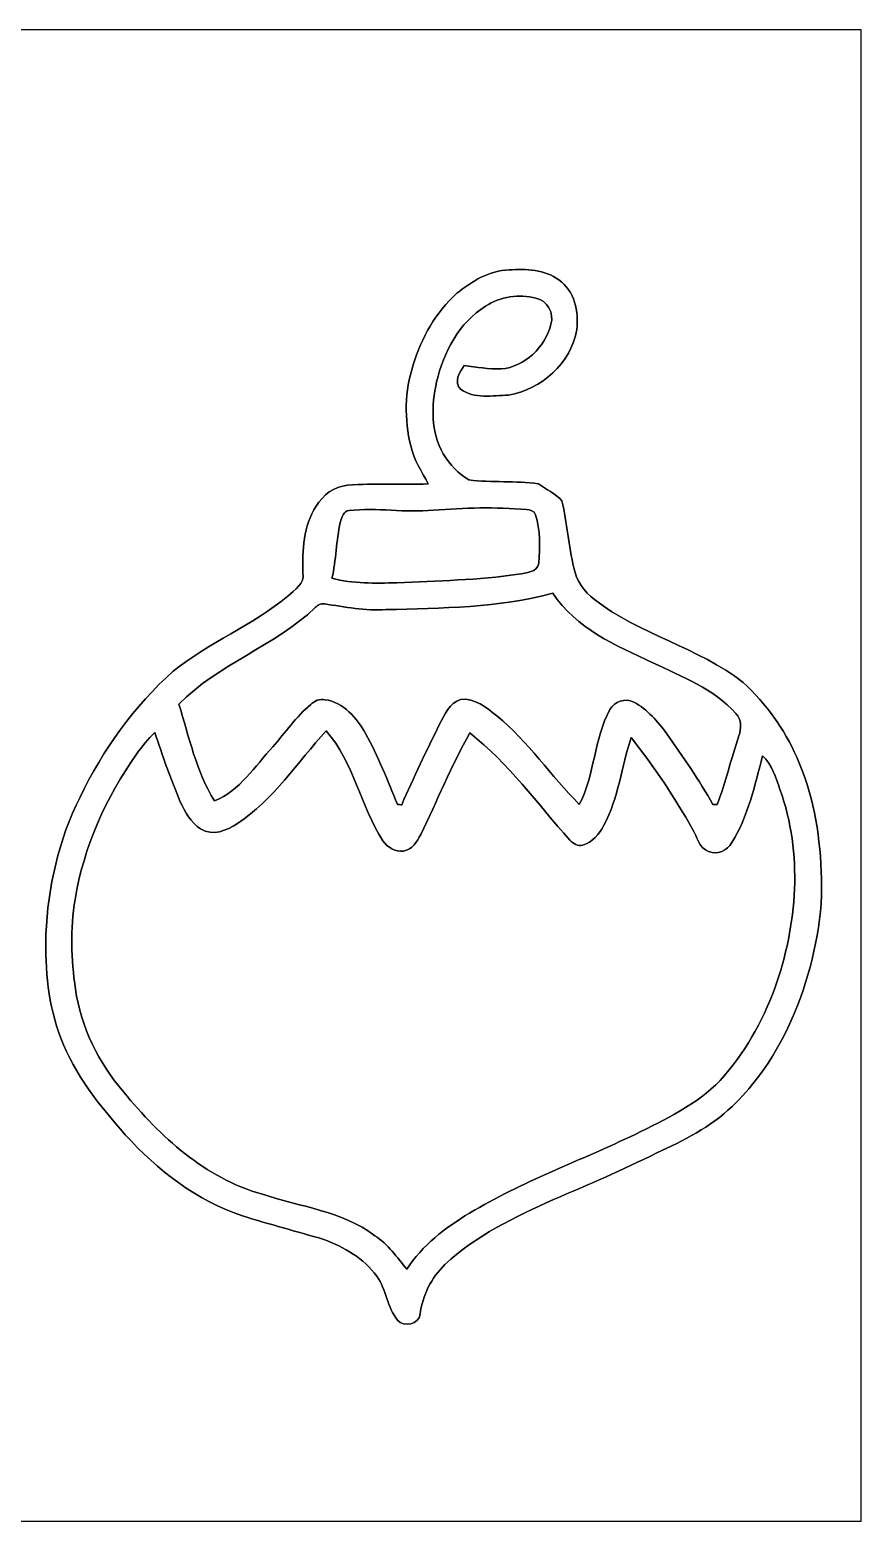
# Model space of a CAD drawing. Header units: centimetres. Extents: x -16.8 to 16.8, y -16.7 to 16.7.
# Drawn here: x -1.8 to 16.77, y -16.67 to 16.67 of the extents above; entities that cross this region are included whole.
import ezdxf

# ---------------------------------------------------------------- set-up
doc = ezdxf.new("R2010")
doc.units = ezdxf.units.CM
doc.header["$MEASUREMENT"] = 0
doc.layers.add('Layer 1', color=7, linetype='Continuous')

msp = doc.modelspace()

# ---------------------------------------------------------------- linework, layer by layer
at = {"layer": 'Layer 1', "color": 7}
for points, knots in [([(-16.77458, 16.66875), (-16.77458, 16.66875), (16.77458, 16.66875), (16.77458, 16.66875), (16.77458, 16.66875), (16.77458, 16.66875), (16.77458, -16.66875), (16.77458, -16.66875), (16.77458, -16.66875), (16.77458, -16.66875), (-16.77458, -16.66875), (-16.77458, -16.66875), (-16.77458, -16.66875), (-16.77458, -16.66875), (-16.77458, 16.66875), (-16.77458, 16.66875), (-16.77458, 16.66875), (-16.77458, 16.66875), (-16.77458, 16.66875), (-16.77458, 16.66875)], [0, 0, 0, 0, 0.16666667, 0.16666667, 0.16666667, 0.16666667, 0.33333333, 0.33333333, 0.33333333, 0.33333333, 0.5, 0.5, 0.5, 0.5, 0.66666667, 0.66666667, 0.66666667, 0.66666667, 1, 1, 1, 1]), ([(7.74136, 10.77877), (7.2711, 10.35473), (6.94443, 9.78535), (6.76804, 9.17963), (6.76804, 9.17963), (6.56661, 8.60002), (6.56625, 7.96114), (6.70983, 7.36812), (6.70983, 7.36812), (6.7818, 7.05944), (6.95713, 6.79485), (7.09895, 6.51686), (7.09895, 6.51686), (6.49746, 6.4964), (5.89456, 6.53591), (5.29449, 6.48688), (5.29449, 6.48688), (4.99816, 6.46677), (4.7431, 6.27204), (4.60057, 6.01804), (4.60057, 6.01804), (4.30565, 5.58518), (4.28519, 5.03414), (4.30212, 4.5279), (4.30212, 4.5279), (4.34375, 4.28484), (4.11445, 4.14902), (3.96028, 4.01249), (3.96028, 4.01249), (3.17959, 3.34716), (2.19992, 2.9785), (1.40476, 2.33398), (1.40476, 2.33398), (0.52917, 1.5494), (-0.16933, 0.57503), (-0.67945, -0.48225), (-0.67945, -0.48225), (-1.15605, -1.43475), (-1.39488, -2.49626), (-1.44286, -3.55706), (-1.44286, -3.55706), (-1.46544, -4.33987), (-1.3903, -5.13574), (-1.10737, -5.87199), (-1.10737, -5.87199), (-0.79939, -6.69078), (-0.23989, -7.37941), (0.33091, -8.02957), (0.33091, -8.02957), (1.05163, -8.82121), (1.92511, -9.51054), (2.95416, -9.84638), (2.95416, -9.84638), (3.55459, -10.033), (4.16348, -10.19281), (4.76673, -10.37096), (4.76673, -10.37096), (5.21829, -10.54276), (5.6642, -10.79324), (5.95207, -11.19258), (5.95207, -11.19258), (6.16479, -11.49209), (6.18314, -11.88861), (6.41632, -12.17683), (6.41632, -12.17683), (6.55708, -12.34123), (6.89292, -12.27173), (6.91762, -12.04277), (6.91762, -12.04277), (6.97159, -11.62226), (7.16915, -11.22609), (7.4743, -10.93188), (7.4743, -10.93188), (8.16786, -10.27748), (9.04346, -9.87143), (9.90071, -9.47843), (9.90071, -9.47843), (10.67541, -9.14541), (11.45469, -8.8205), (12.20576, -8.43527), (12.20576, -8.43527), (12.8076, -8.16328), (13.40767, -7.85989), (13.89098, -7.39951), (13.89098, -7.39951), (14.59124, -6.73276), (15.08795, -5.87516), (15.41604, -4.97064), (15.41604, -4.97064), (15.73918, -4.06471), (15.93815, -3.10092), (15.88135, -2.13536), (15.88135, -2.13536), (15.84678, -1.26436), (15.69614, -0.38523), (15.33384, 0.4124), (15.33384, 0.4124), (15.0562, 1.04175), (14.64698, 1.61114), (14.14074, 2.07645), (14.14074, 2.07645), (13.13145, 2.86914), (11.82687, 3.14854), (10.81334, 3.93382), (10.81334, 3.93382), (10.58862, 4.11092), (10.4073, 4.35469), (10.35544, 4.64114), (10.35544, 4.64114), (10.23479, 5.13468), (10.20868, 5.64833), (10.08697, 6.1401), (10.08697, 6.1401), (9.94481, 6.30343), (9.73526, 6.39586), (9.56169, 6.52074), (9.56169, 6.52074), (9.0491, 6.59095), (8.52523, 6.54685), (8.01052, 6.60576), (8.01052, 6.60576), (7.7791, 6.75005), (7.58014, 6.95466), (7.43761, 7.18785), (7.43761, 7.18785), (7.15574, 7.67045), (7.16844, 8.27087), (7.28874, 8.8011), (7.28874, 8.8011), (7.44467, 9.46326), (7.78792, 10.12472), (8.38129, 10.49267), (8.38129, 10.49267), (8.7122, 10.70328), (9.12777, 10.76713), (9.50807, 10.67188), (9.50807, 10.67188), (9.75748, 10.62179), (9.92187, 10.32792), (9.84285, 10.08733), (9.84285, 10.08733), (9.71338, 9.57686), (9.26818, 9.13589), (8.7309, 9.08756), (8.7309, 9.08756), (8.45326, 9.0805), (8.17986, 9.12883), (7.9061, 9.16622), (7.9061, 9.16622), (7.80239, 9.01841), (7.66163, 8.79687), (7.82391, 8.63529), (7.82391, 8.63529), (8.12729, 8.41375), (8.54357, 8.49418), (8.89247, 8.50159), (8.89247, 8.50159), (9.62836, 8.63071), (10.29617, 9.21632), (10.4207, 9.96915), (10.4207, 9.96915), (10.47115, 10.36567), (10.37026, 10.83769), (10.02171, 11.07687), (10.02171, 11.07687), (9.70915, 11.31782), (9.2837, 11.32346), (8.9087, 11.30088), (8.9087, 11.30088), (8.46631, 11.29418), (8.07579, 11.04477), (7.74136, 10.77877)], [0, 0, 0, 0, 0.02272727, 0.02272727, 0.02272727, 0.02272727, 0.04545455, 0.04545455, 0.04545455, 0.04545455, 0.06818182, 0.06818182, 0.06818182, 0.06818182, 0.09090909, 0.09090909, 0.09090909, 0.09090909, 0.11363636, 0.11363636, 0.11363636, 0.11363636, 0.13636364, 0.13636364, 0.13636364, 0.13636364, 0.15909091, 0.15909091, 0.15909091, 0.15909091, 0.18181818, 0.18181818, 0.18181818, 0.18181818, 0.20454545, 0.20454545, 0.20454545, 0.20454545, 0.22727273, 0.22727273, 0.22727273, 0.22727273, 0.25, 0.25, 0.25, 0.25, 0.27272727, 0.27272727, 0.27272727, 0.27272727, 0.29545455, 0.29545455, 0.29545455, 0.29545455, 0.31818182, 0.31818182, 0.31818182, 0.31818182, 0.34090909, 0.34090909, 0.34090909, 0.34090909, 0.36363636, 0.36363636, 0.36363636, 0.36363636, 0.38636364, 0.38636364, 0.38636364, 0.38636364, 0.40909091, 0.40909091, 0.40909091, 0.40909091, 0.43181818, 0.43181818, 0.43181818, 0.43181818, 0.45454545, 0.45454545, 0.45454545, 0.45454545, 0.47727273, 0.47727273, 0.47727273, 0.47727273, 0.5, 0.5, 0.5, 0.5, 0.52272727, 0.52272727, 0.52272727, 0.52272727, 0.54545455, 0.54545455, 0.54545455, 0.54545455, 0.56818182, 0.56818182, 0.56818182, 0.56818182, 0.59090909, 0.59090909, 0.59090909, 0.59090909, 0.61363636, 0.61363636, 0.61363636, 0.61363636, 0.63636364, 0.63636364, 0.63636364, 0.63636364, 0.65909091, 0.65909091, 0.65909091, 0.65909091, 0.68181818, 0.68181818, 0.68181818, 0.68181818, 0.70454545, 0.70454545, 0.70454545, 0.70454545, 0.72727273, 0.72727273, 0.72727273, 0.72727273, 0.75, 0.75, 0.75, 0.75, 0.77272727, 0.77272727, 0.77272727, 0.77272727, 0.79545455, 0.79545455, 0.79545455, 0.79545455, 0.81818182, 0.81818182, 0.81818182, 0.81818182, 0.84090909, 0.84090909, 0.84090909, 0.84090909, 0.86363636, 0.86363636, 0.86363636, 0.86363636, 0.88636364, 0.88636364, 0.88636364, 0.88636364, 0.90909091, 0.90909091, 0.90909091, 0.90909091, 0.93181818, 0.93181818, 0.93181818, 0.93181818, 0.95454545, 0.95454545, 0.95454545, 0.95454545, 1, 1, 1, 1]), ([(7.21607, 5.9309), (7.90787, 5.98452), (8.6046, 6.00392), (9.29711, 5.94536), (9.29711, 5.94536), (9.37577, 5.9376), (9.47385, 5.91749), (9.49854, 5.8293), (9.49854, 5.8293), (9.60755, 5.48181), (9.59661, 5.10752), (9.57157, 4.74804), (9.57157, 4.74804), (9.54229, 4.53319), (9.27947, 4.53743), (9.1186, 4.49862), (9.1186, 4.49862), (8.21831, 4.36563), (7.30532, 4.35504), (6.39798, 4.30459), (6.39798, 4.30459), (5.91432, 4.30212), (5.42149, 4.28202), (4.95053, 4.40831), (4.95053, 4.40831), (5.04613, 4.81965), (5.04225, 5.24686), (5.13644, 5.6582), (5.13644, 5.6582), (5.1689, 5.76157), (5.19959, 5.91114), (5.33082, 5.92349), (5.33082, 5.92349), (5.95806, 5.99264), (6.58812, 5.86881), (7.21607, 5.9309)], [0, 0, 0, 0, 0.1, 0.1, 0.1, 0.1, 0.2, 0.2, 0.2, 0.2, 0.3, 0.3, 0.3, 0.3, 0.4, 0.4, 0.4, 0.4, 0.5, 0.5, 0.5, 0.5, 0.6, 0.6, 0.6, 0.6, 0.7, 0.7, 0.7, 0.7, 0.8, 0.8, 0.8, 0.8, 1, 1, 1, 1]), ([(6.15668, 3.70734), (7.40234, 3.74297), (8.67198, 3.74403), (9.88272, 4.07529), (9.88272, 4.07529), (10.40342, 3.28895), (11.29418, 2.90477), (12.11792, 2.52201), (12.11792, 2.52201), (12.77197, 2.20839), (13.48281, 1.93746), (13.97706, 1.38254), (13.97706, 1.38254), (14.10758, 1.25201), (14.097, 1.05022), (14.04267, 0.88653), (14.04267, 0.88653), (13.87299, 0.37712), (13.74669, -0.1457), (13.55937, -0.64911), (13.55937, -0.64911), (13.53538, -0.64982), (13.48705, -0.65052), (13.46306, -0.65088), (13.46306, -0.65088), (13.15438, -0.10089), (12.79666, 0.41945), (12.43189, 0.93274), (12.43189, 0.93274), (12.22869, 1.2065), (12.00009, 1.47814), (11.69564, 1.64183), (11.69564, 1.64183), (11.49985, 1.73814), (11.26314, 1.65488), (11.15907, 1.47179), (11.15907, 1.47179), (10.80206, 0.81174), (10.82287, 0.01552), (10.47609, -0.64629), (10.47609, -0.64629), (9.84144, -0.006), (9.33344, 0.75636), (8.63741, 1.33597), (8.63741, 1.33597), (8.39929, 1.50918), (8.14564, 1.74449), (7.82461, 1.69968), (7.82461, 1.69968), (7.57379, 1.62525), (7.47148, 1.3522), (7.35577, 1.14653), (7.35577, 1.14653), (7.05979, 0.55316), (6.77721, -0.04692), (6.5084, -0.65334), (6.5084, -0.65334), (6.48406, -0.65193), (6.43572, -0.64876), (6.41138, -0.64735), (6.41138, -0.64735), (6.19584, -0.11042), (5.98452, 0.43251), (5.69983, 0.93733), (5.69983, 0.93733), (5.50651, 1.28376), (5.20912, 1.63654), (4.79284, 1.6951), (4.79284, 1.6951), (4.67783, 1.7205), (4.56036, 1.66652), (4.47604, 1.59067), (4.47604, 1.59067), (4.14902, 1.31621), (3.90913, 0.95885), (3.62726, 0.6417), (3.62726, 0.6417), (3.22651, 0.20638), (2.89348, -0.33549), (2.32304, -0.56938), (2.32304, -0.56938), (1.91488, 0.09278), (1.75895, 0.86325), (1.52788, 1.59632), (1.52788, 1.59632), (2.41018, 2.49414), (3.66748, 2.88608), (4.57518, 3.75214), (4.57518, 3.75214), (4.63197, 3.804), (4.70076, 3.85692), (4.78261, 3.83505), (4.78261, 3.83505), (5.23734, 3.77014), (5.69489, 3.68018), (6.15668, 3.70734)], [0, 0, 0, 0, 0.04, 0.04, 0.04, 0.04, 0.08, 0.08, 0.08, 0.08, 0.12, 0.12, 0.12, 0.12, 0.16, 0.16, 0.16, 0.16, 0.2, 0.2, 0.2, 0.2, 0.24, 0.24, 0.24, 0.24, 0.28, 0.28, 0.28, 0.28, 0.32, 0.32, 0.32, 0.32, 0.36, 0.36, 0.36, 0.36, 0.4, 0.4, 0.4, 0.4, 0.44, 0.44, 0.44, 0.44, 0.48, 0.48, 0.48, 0.48, 0.52, 0.52, 0.52, 0.52, 0.56, 0.56, 0.56, 0.56, 0.6, 0.6, 0.6, 0.6, 0.64, 0.64, 0.64, 0.64, 0.68, 0.68, 0.68, 0.68, 0.72, 0.72, 0.72, 0.72, 0.76, 0.76, 0.76, 0.76, 0.8, 0.8, 0.8, 0.8, 0.84, 0.84, 0.84, 0.84, 0.88, 0.88, 0.88, 0.88, 0.92, 0.92, 0.92, 0.92, 1, 1, 1, 1]), ([(2.83704, -1.07244), (3.64984, -0.53975), (4.17442, 0.29386), (4.82212, 0.99589), (4.82212, 0.99589), (5.44266, 0.28963), (5.58624, -0.68509), (6.08894, -1.46226), (6.08894, -1.46226), (6.19125, -1.60443), (6.36834, -1.72156), (6.54967, -1.68839), (6.54967, -1.68839), (6.74017, -1.65911), (6.85447, -1.4799), (6.93349, -1.32009), (6.93349, -1.32009), (7.30003, -0.56303), (7.62141, 0.21661), (8.02957, 0.95321), (8.02957, 0.95321), (8.896, 0.27411), (9.5377, -0.63218), (10.26619, -1.44604), (10.26619, -1.44604), (10.34133, -1.518), (10.44469, -1.59068), (10.55441, -1.55998), (10.55441, -1.55998), (10.76607, -1.4859), (10.9287, -1.31057), (11.02254, -1.11054), (11.02254, -1.11054), (11.35874, -0.50447), (11.41271, 0.20003), (11.63461, 0.84667), (11.63461, 0.84667), (12.14896, 0.20426), (12.60404, -0.48542), (13.00833, -1.20156), (13.00833, -1.20156), (13.11028, -1.37513), (13.15544, -1.62525), (13.36675, -1.69721), (13.36675, -1.69721), (13.56677, -1.7967), (13.77597, -1.6704), (13.88392, -1.50142), (13.88392, -1.50142), (14.24905, -0.91052), (14.39439, -0.2226), (14.5729, 0.43956), (14.5729, 0.43956), (14.79091, 0.24518), (14.85971, -0.04904), (14.9606, -0.3108), (14.9606, -0.3108), (15.47566, -1.74308), (15.34795, -3.33939), (14.84595, -4.75686), (14.84595, -4.75686), (14.56761, -5.50862), (14.16121, -6.21877), (13.62534, -6.81673), (13.62534, -6.81673), (13.09476, -7.36), (12.39802, -7.68985), (11.72598, -8.02146), (11.72598, -8.02146), (10.49337, -8.61377), (9.19727, -9.07803), (8.02111, -9.78288), (8.02111, -9.78288), (7.48383, -10.10814), (6.96524, -10.5029), (6.62376, -11.03912), (6.62376, -11.03912), (6.40292, -10.77313), (6.20395, -10.47468), (5.90656, -10.28665), (5.90656, -10.28665), (5.17349, -9.72996), (4.22557, -9.64459), (3.37891, -9.35426), (3.37891, -9.35426), (2.11455, -8.99654), (1.10913, -8.07367), (0.29563, -7.07708), (0.29563, -7.07708), (-0.26247, -6.42585), (-0.66005, -5.62716), (-0.7814, -4.77449), (-0.7814, -4.77449), (-0.87948, -4.11127), (-0.89817, -3.43253), (-0.79058, -2.76931), (-0.79058, -2.76931), (-0.59831, -1.59808), (-0.09807, -0.49071), (0.58244, 0.47625), (0.58244, 0.47625), (0.70414, 0.64946), (0.84314, 0.80963), (0.9906, 0.96097), (0.9906, 0.96097), (1.16558, 0.43921), (1.34832, -0.08043), (1.55998, -0.58843), (1.55998, -0.58843), (1.67005, -0.81633), (1.79846, -1.05516), (2.01542, -1.19592), (2.01542, -1.19592), (2.28565, -1.36031), (2.60174, -1.2319), (2.83704, -1.07244)], [0, 0, 0, 0, 0.03333333, 0.03333333, 0.03333333, 0.03333333, 0.06666667, 0.06666667, 0.06666667, 0.06666667, 0.1, 0.1, 0.1, 0.1, 0.13333333, 0.13333333, 0.13333333, 0.13333333, 0.16666667, 0.16666667, 0.16666667, 0.16666667, 0.2, 0.2, 0.2, 0.2, 0.23333333, 0.23333333, 0.23333333, 0.23333333, 0.26666667, 0.26666667, 0.26666667, 0.26666667, 0.3, 0.3, 0.3, 0.3, 0.33333333, 0.33333333, 0.33333333, 0.33333333, 0.36666667, 0.36666667, 0.36666667, 0.36666667, 0.4, 0.4, 0.4, 0.4, 0.43333333, 0.43333333, 0.43333333, 0.43333333, 0.46666667, 0.46666667, 0.46666667, 0.46666667, 0.5, 0.5, 0.5, 0.5, 0.53333333, 0.53333333, 0.53333333, 0.53333333, 0.56666667, 0.56666667, 0.56666667, 0.56666667, 0.6, 0.6, 0.6, 0.6, 0.63333333, 0.63333333, 0.63333333, 0.63333333, 0.66666667, 0.66666667, 0.66666667, 0.66666667, 0.7, 0.7, 0.7, 0.7, 0.73333333, 0.73333333, 0.73333333, 0.73333333, 0.76666667, 0.76666667, 0.76666667, 0.76666667, 0.8, 0.8, 0.8, 0.8, 0.83333333, 0.83333333, 0.83333333, 0.83333333, 0.86666667, 0.86666667, 0.86666667, 0.86666667, 0.9, 0.9, 0.9, 0.9, 0.93333333, 0.93333333, 0.93333333, 0.93333333, 1, 1, 1, 1])]:
    msp.add_open_spline(points, degree=3, knots=knots, dxfattribs=at)
at = {"layer": 'Layer 1', "color": 251}
for points, knots in [([(7.74136, 10.77877), (8.07579, 11.04477), (8.46631, 11.29418), (8.9087, 11.30088), (8.9087, 11.30088), (9.2837, 11.32346), (9.70915, 11.31782), (10.02171, 11.07687), (10.02171, 11.07687), (10.37026, 10.83769), (10.47115, 10.36567), (10.4207, 9.96915), (10.4207, 9.96915), (10.29617, 9.21632), (9.62836, 8.63071), (8.89247, 8.50159), (8.89247, 8.50159), (8.54357, 8.49418), (8.12729, 8.41375), (7.82391, 8.63529), (7.82391, 8.63529), (7.66163, 8.79687), (7.80239, 9.01841), (7.9061, 9.16622), (7.9061, 9.16622), (8.17986, 9.12883), (8.45326, 9.0805), (8.7309, 9.08756), (8.7309, 9.08756), (9.26818, 9.13589), (9.71338, 9.57686), (9.84285, 10.08733), (9.84285, 10.08733), (9.92187, 10.32792), (9.75748, 10.62179), (9.50807, 10.67188), (9.50807, 10.67188), (9.12777, 10.76713), (8.7122, 10.70328), (8.38129, 10.49267), (8.38129, 10.49267), (7.78792, 10.12472), (7.44467, 9.46326), (7.28874, 8.8011), (7.28874, 8.8011), (7.16844, 8.27087), (7.15574, 7.67045), (7.43761, 7.18785), (7.43761, 7.18785), (7.58014, 6.95466), (7.7791, 6.75005), (8.01052, 6.60576), (8.01052, 6.60576), (8.52523, 6.54685), (9.0491, 6.59095), (9.56169, 6.52074), (9.56169, 6.52074), (9.73526, 6.39586), (9.94481, 6.30343), (10.08697, 6.1401), (10.08697, 6.1401), (10.20868, 5.64833), (10.23479, 5.13468), (10.35544, 4.64114), (10.35544, 4.64114), (10.4073, 4.35469), (10.58862, 4.11092), (10.81334, 3.93382), (10.81334, 3.93382), (11.82687, 3.14854), (13.13145, 2.86914), (14.14074, 2.07645), (14.14074, 2.07645), (14.64698, 1.61114), (15.0562, 1.04175), (15.33384, 0.4124), (15.33384, 0.4124), (15.69614, -0.38523), (15.84678, -1.26436), (15.88135, -2.13536), (15.88135, -2.13536), (15.93815, -3.10092), (15.73918, -4.06471), (15.41604, -4.97064), (15.41604, -4.97064), (15.08795, -5.87516), (14.59124, -6.73276), (13.89098, -7.39951), (13.89098, -7.39951), (13.40767, -7.85989), (12.8076, -8.16328), (12.20576, -8.43527), (12.20576, -8.43527), (11.45469, -8.8205), (10.67541, -9.14541), (9.90071, -9.47843), (9.90071, -9.47843), (9.04346, -9.87143), (8.16786, -10.27748), (7.4743, -10.93188), (7.4743, -10.93188), (7.16915, -11.22609), (6.97159, -11.62226), (6.91762, -12.04277), (6.91762, -12.04277), (6.89292, -12.27173), (6.55708, -12.34123), (6.41632, -12.17683), (6.41632, -12.17683), (6.18314, -11.88861), (6.16479, -11.49209), (5.95207, -11.19258), (5.95207, -11.19258), (5.6642, -10.79324), (5.21829, -10.54276), (4.76673, -10.37096), (4.76673, -10.37096), (4.16348, -10.19281), (3.55459, -10.033), (2.95416, -9.84638), (2.95416, -9.84638), (1.92511, -9.51054), (1.05163, -8.82121), (0.33091, -8.02957), (0.33091, -8.02957), (-0.23989, -7.37941), (-0.79939, -6.69078), (-1.10737, -5.87199), (-1.10737, -5.87199), (-1.3903, -5.13574), (-1.46544, -4.33987), (-1.44286, -3.55706), (-1.44286, -3.55706), (-1.39488, -2.49626), (-1.15605, -1.43475), (-0.67945, -0.48225), (-0.67945, -0.48225), (-0.16933, 0.57503), (0.52917, 1.5494), (1.40476, 2.33398), (1.40476, 2.33398), (2.19992, 2.9785), (3.17959, 3.34716), (3.96028, 4.01249), (3.96028, 4.01249), (4.11445, 4.14902), (4.34375, 4.28484), (4.30212, 4.5279), (4.30212, 4.5279), (4.28519, 5.03414), (4.30565, 5.58518), (4.60057, 6.01804), (4.60057, 6.01804), (4.7431, 6.27204), (4.99816, 6.46677), (5.29449, 6.48688), (5.29449, 6.48688), (5.89456, 6.53591), (6.49746, 6.4964), (7.09895, 6.51686), (7.09895, 6.51686), (6.95713, 6.79485), (6.7818, 7.05944), (6.70983, 7.36812), (6.70983, 7.36812), (6.56625, 7.96114), (6.56661, 8.60002), (6.76804, 9.17963), (6.76804, 9.17963), (6.94443, 9.78535), (7.2711, 10.35473), (7.74136, 10.77877), (7.74136, 10.77877), (7.74136, 10.77877), (7.74136, 10.77877), (7.74136, 10.77877)], [0, 0, 0, 0, 0.02222222, 0.02222222, 0.02222222, 0.02222222, 0.04444444, 0.04444444, 0.04444444, 0.04444444, 0.06666667, 0.06666667, 0.06666667, 0.06666667, 0.08888889, 0.08888889, 0.08888889, 0.08888889, 0.11111111, 0.11111111, 0.11111111, 0.11111111, 0.13333333, 0.13333333, 0.13333333, 0.13333333, 0.15555556, 0.15555556, 0.15555556, 0.15555556, 0.17777778, 0.17777778, 0.17777778, 0.17777778, 0.2, 0.2, 0.2, 0.2, 0.22222222, 0.22222222, 0.22222222, 0.22222222, 0.24444444, 0.24444444, 0.24444444, 0.24444444, 0.26666667, 0.26666667, 0.26666667, 0.26666667, 0.28888889, 0.28888889, 0.28888889, 0.28888889, 0.31111111, 0.31111111, 0.31111111, 0.31111111, 0.33333333, 0.33333333, 0.33333333, 0.33333333, 0.35555556, 0.35555556, 0.35555556, 0.35555556, 0.37777778, 0.37777778, 0.37777778, 0.37777778, 0.4, 0.4, 0.4, 0.4, 0.42222222, 0.42222222, 0.42222222, 0.42222222, 0.44444444, 0.44444444, 0.44444444, 0.44444444, 0.46666667, 0.46666667, 0.46666667, 0.46666667, 0.48888889, 0.48888889, 0.48888889, 0.48888889, 0.51111111, 0.51111111, 0.51111111, 0.51111111, 0.53333333, 0.53333333, 0.53333333, 0.53333333, 0.55555556, 0.55555556, 0.55555556, 0.55555556, 0.57777778, 0.57777778, 0.57777778, 0.57777778, 0.6, 0.6, 0.6, 0.6, 0.62222222, 0.62222222, 0.62222222, 0.62222222, 0.64444444, 0.64444444, 0.64444444, 0.64444444, 0.66666667, 0.66666667, 0.66666667, 0.66666667, 0.68888889, 0.68888889, 0.68888889, 0.68888889, 0.71111111, 0.71111111, 0.71111111, 0.71111111, 0.73333333, 0.73333333, 0.73333333, 0.73333333, 0.75555556, 0.75555556, 0.75555556, 0.75555556, 0.77777778, 0.77777778, 0.77777778, 0.77777778, 0.8, 0.8, 0.8, 0.8, 0.82222222, 0.82222222, 0.82222222, 0.82222222, 0.84444444, 0.84444444, 0.84444444, 0.84444444, 0.86666667, 0.86666667, 0.86666667, 0.86666667, 0.88888889, 0.88888889, 0.88888889, 0.88888889, 0.91111111, 0.91111111, 0.91111111, 0.91111111, 0.93333333, 0.93333333, 0.93333333, 0.93333333, 0.95555556, 0.95555556, 0.95555556, 0.95555556, 1, 1, 1, 1]), ([(7.21607, 5.9309), (6.58812, 5.86881), (5.95806, 5.99264), (5.33082, 5.92349), (5.33082, 5.92349), (5.19959, 5.91114), (5.1689, 5.76157), (5.13644, 5.6582), (5.13644, 5.6582), (5.04225, 5.24686), (5.04613, 4.81965), (4.95053, 4.40831), (4.95053, 4.40831), (5.42149, 4.28202), (5.91432, 4.30212), (6.39798, 4.30459), (6.39798, 4.30459), (7.30532, 4.35504), (8.21831, 4.36563), (9.1186, 4.49862), (9.1186, 4.49862), (9.27947, 4.53743), (9.54229, 4.53319), (9.57157, 4.74804), (9.57157, 4.74804), (9.59661, 5.10752), (9.60755, 5.48181), (9.49854, 5.8293), (9.49854, 5.8293), (9.47385, 5.91749), (9.37577, 5.9376), (9.29711, 5.94536), (9.29711, 5.94536), (8.6046, 6.00392), (7.90787, 5.98452), (7.21607, 5.9309), (7.21607, 5.9309), (7.21607, 5.9309), (7.21607, 5.9309), (7.21607, 5.9309)], [0, 0, 0, 0, 0.09090909, 0.09090909, 0.09090909, 0.09090909, 0.18181818, 0.18181818, 0.18181818, 0.18181818, 0.27272727, 0.27272727, 0.27272727, 0.27272727, 0.36363636, 0.36363636, 0.36363636, 0.36363636, 0.45454545, 0.45454545, 0.45454545, 0.45454545, 0.54545455, 0.54545455, 0.54545455, 0.54545455, 0.63636364, 0.63636364, 0.63636364, 0.63636364, 0.72727273, 0.72727273, 0.72727273, 0.72727273, 0.81818182, 0.81818182, 0.81818182, 0.81818182, 1, 1, 1, 1]), ([(6.15668, 3.70734), (5.69489, 3.68018), (5.23734, 3.77014), (4.78261, 3.83505), (4.78261, 3.83505), (4.70076, 3.85692), (4.63197, 3.804), (4.57518, 3.75214), (4.57518, 3.75214), (3.66748, 2.88608), (2.41018, 2.49414), (1.52788, 1.59632), (1.52788, 1.59632), (1.75895, 0.86325), (1.91488, 0.09278), (2.32304, -0.56938), (2.32304, -0.56938), (2.89348, -0.33549), (3.22651, 0.20638), (3.62726, 0.6417), (3.62726, 0.6417), (3.90913, 0.95885), (4.14902, 1.31621), (4.47604, 1.59067), (4.47604, 1.59067), (4.56036, 1.66652), (4.67783, 1.7205), (4.79284, 1.6951), (4.79284, 1.6951), (5.20912, 1.63654), (5.50651, 1.28376), (5.69983, 0.93733), (5.69983, 0.93733), (5.98452, 0.43251), (6.19584, -0.11042), (6.41138, -0.64735), (6.41138, -0.64735), (6.43572, -0.64876), (6.48406, -0.65193), (6.5084, -0.65334), (6.5084, -0.65334), (6.77721, -0.04692), (7.05979, 0.55316), (7.35577, 1.14653), (7.35577, 1.14653), (7.47148, 1.3522), (7.57379, 1.62525), (7.82461, 1.69968), (7.82461, 1.69968), (8.14564, 1.74449), (8.39929, 1.50918), (8.63741, 1.33597), (8.63741, 1.33597), (9.33344, 0.75636), (9.84144, -0.006), (10.47609, -0.64629), (10.47609, -0.64629), (10.82287, 0.01552), (10.80206, 0.81174), (11.15907, 1.47179), (11.15907, 1.47179), (11.26314, 1.65488), (11.49985, 1.73814), (11.69564, 1.64183), (11.69564, 1.64183), (12.00009, 1.47814), (12.22869, 1.2065), (12.43189, 0.93274), (12.43189, 0.93274), (12.79666, 0.41945), (13.15438, -0.10089), (13.46306, -0.65088), (13.46306, -0.65088), (13.48705, -0.65052), (13.53538, -0.64982), (13.55937, -0.64911), (13.55937, -0.64911), (13.74669, -0.1457), (13.87299, 0.37712), (14.04267, 0.88653), (14.04267, 0.88653), (14.097, 1.05022), (14.10758, 1.25201), (13.97706, 1.38254), (13.97706, 1.38254), (13.48281, 1.93746), (12.77197, 2.20839), (12.11792, 2.52201), (12.11792, 2.52201), (11.29418, 2.90477), (10.40342, 3.28895), (9.88272, 4.07529), (9.88272, 4.07529), (8.67198, 3.74403), (7.40234, 3.74297), (6.15668, 3.70734), (6.15668, 3.70734), (6.15668, 3.70734), (6.15668, 3.70734), (6.15668, 3.70734)], [0, 0, 0, 0, 0.03846154, 0.03846154, 0.03846154, 0.03846154, 0.07692308, 0.07692308, 0.07692308, 0.07692308, 0.11538462, 0.11538462, 0.11538462, 0.11538462, 0.15384615, 0.15384615, 0.15384615, 0.15384615, 0.19230769, 0.19230769, 0.19230769, 0.19230769, 0.23076923, 0.23076923, 0.23076923, 0.23076923, 0.26923077, 0.26923077, 0.26923077, 0.26923077, 0.30769231, 0.30769231, 0.30769231, 0.30769231, 0.34615385, 0.34615385, 0.34615385, 0.34615385, 0.38461538, 0.38461538, 0.38461538, 0.38461538, 0.42307692, 0.42307692, 0.42307692, 0.42307692, 0.46153846, 0.46153846, 0.46153846, 0.46153846, 0.5, 0.5, 0.5, 0.5, 0.53846154, 0.53846154, 0.53846154, 0.53846154, 0.57692308, 0.57692308, 0.57692308, 0.57692308, 0.61538462, 0.61538462, 0.61538462, 0.61538462, 0.65384615, 0.65384615, 0.65384615, 0.65384615, 0.69230769, 0.69230769, 0.69230769, 0.69230769, 0.73076923, 0.73076923, 0.73076923, 0.73076923, 0.76923077, 0.76923077, 0.76923077, 0.76923077, 0.80769231, 0.80769231, 0.80769231, 0.80769231, 0.84615385, 0.84615385, 0.84615385, 0.84615385, 0.88461538, 0.88461538, 0.88461538, 0.88461538, 0.92307692, 0.92307692, 0.92307692, 0.92307692, 1, 1, 1, 1]), ([(2.83704, -1.07244), (2.60174, -1.2319), (2.28565, -1.36031), (2.01542, -1.19592), (2.01542, -1.19592), (1.79846, -1.05516), (1.67005, -0.81633), (1.55998, -0.58843), (1.55998, -0.58843), (1.34832, -0.08043), (1.16558, 0.43921), (0.9906, 0.96097), (0.9906, 0.96097), (0.84314, 0.80963), (0.70414, 0.64946), (0.58244, 0.47625), (0.58244, 0.47625), (-0.09807, -0.49071), (-0.59831, -1.59808), (-0.79058, -2.76931), (-0.79058, -2.76931), (-0.89817, -3.43253), (-0.87948, -4.11127), (-0.7814, -4.77449), (-0.7814, -4.77449), (-0.66005, -5.62716), (-0.26247, -6.42585), (0.29563, -7.07708), (0.29563, -7.07708), (1.10913, -8.07367), (2.11455, -8.99654), (3.37891, -9.35426), (3.37891, -9.35426), (4.22557, -9.64459), (5.17349, -9.72996), (5.90656, -10.28665), (5.90656, -10.28665), (6.20395, -10.47468), (6.40292, -10.77313), (6.62376, -11.03912), (6.62376, -11.03912), (6.96524, -10.5029), (7.48383, -10.10814), (8.02111, -9.78288), (8.02111, -9.78288), (9.19727, -9.07803), (10.49337, -8.61377), (11.72598, -8.02146), (11.72598, -8.02146), (12.39802, -7.68985), (13.09476, -7.36), (13.62534, -6.81673), (13.62534, -6.81673), (14.16121, -6.21877), (14.56761, -5.50862), (14.84595, -4.75686), (14.84595, -4.75686), (15.34795, -3.33939), (15.47566, -1.74308), (14.9606, -0.3108), (14.9606, -0.3108), (14.85971, -0.04904), (14.79091, 0.24518), (14.5729, 0.43956), (14.5729, 0.43956), (14.39439, -0.2226), (14.24905, -0.91052), (13.88392, -1.50142), (13.88392, -1.50142), (13.77597, -1.6704), (13.56677, -1.7967), (13.36675, -1.69721), (13.36675, -1.69721), (13.15544, -1.62525), (13.11028, -1.37513), (13.00833, -1.20156), (13.00833, -1.20156), (12.60404, -0.48542), (12.14896, 0.20426), (11.63461, 0.84667), (11.63461, 0.84667), (11.41271, 0.20003), (11.35874, -0.50447), (11.02254, -1.11054), (11.02254, -1.11054), (10.9287, -1.31057), (10.76607, -1.4859), (10.55441, -1.55998), (10.55441, -1.55998), (10.44469, -1.59068), (10.34133, -1.518), (10.26619, -1.44604), (10.26619, -1.44604), (9.5377, -0.63218), (8.896, 0.27411), (8.02957, 0.95321), (8.02957, 0.95321), (7.62141, 0.21661), (7.30003, -0.56303), (6.93349, -1.32009), (6.93349, -1.32009), (6.85447, -1.4799), (6.74017, -1.65911), (6.54967, -1.68839), (6.54967, -1.68839), (6.36834, -1.72156), (6.19125, -1.60443), (6.08894, -1.46226), (6.08894, -1.46226), (5.58624, -0.68509), (5.44266, 0.28963), (4.82212, 0.99589), (4.82212, 0.99589), (4.17442, 0.29386), (3.64984, -0.53975), (2.83704, -1.07244)], [0, 0, 0, 0, 0.03333333, 0.03333333, 0.03333333, 0.03333333, 0.06666667, 0.06666667, 0.06666667, 0.06666667, 0.1, 0.1, 0.1, 0.1, 0.13333333, 0.13333333, 0.13333333, 0.13333333, 0.16666667, 0.16666667, 0.16666667, 0.16666667, 0.2, 0.2, 0.2, 0.2, 0.23333333, 0.23333333, 0.23333333, 0.23333333, 0.26666667, 0.26666667, 0.26666667, 0.26666667, 0.3, 0.3, 0.3, 0.3, 0.33333333, 0.33333333, 0.33333333, 0.33333333, 0.36666667, 0.36666667, 0.36666667, 0.36666667, 0.4, 0.4, 0.4, 0.4, 0.43333333, 0.43333333, 0.43333333, 0.43333333, 0.46666667, 0.46666667, 0.46666667, 0.46666667, 0.5, 0.5, 0.5, 0.5, 0.53333333, 0.53333333, 0.53333333, 0.53333333, 0.56666667, 0.56666667, 0.56666667, 0.56666667, 0.6, 0.6, 0.6, 0.6, 0.63333333, 0.63333333, 0.63333333, 0.63333333, 0.66666667, 0.66666667, 0.66666667, 0.66666667, 0.7, 0.7, 0.7, 0.7, 0.73333333, 0.73333333, 0.73333333, 0.73333333, 0.76666667, 0.76666667, 0.76666667, 0.76666667, 0.8, 0.8, 0.8, 0.8, 0.83333333, 0.83333333, 0.83333333, 0.83333333, 0.86666667, 0.86666667, 0.86666667, 0.86666667, 0.9, 0.9, 0.9, 0.9, 0.93333333, 0.93333333, 0.93333333, 0.93333333, 1, 1, 1, 1])]:
    msp.add_open_spline(points, degree=3, knots=knots, dxfattribs=at)

doc.saveas('drawing.dxf')
